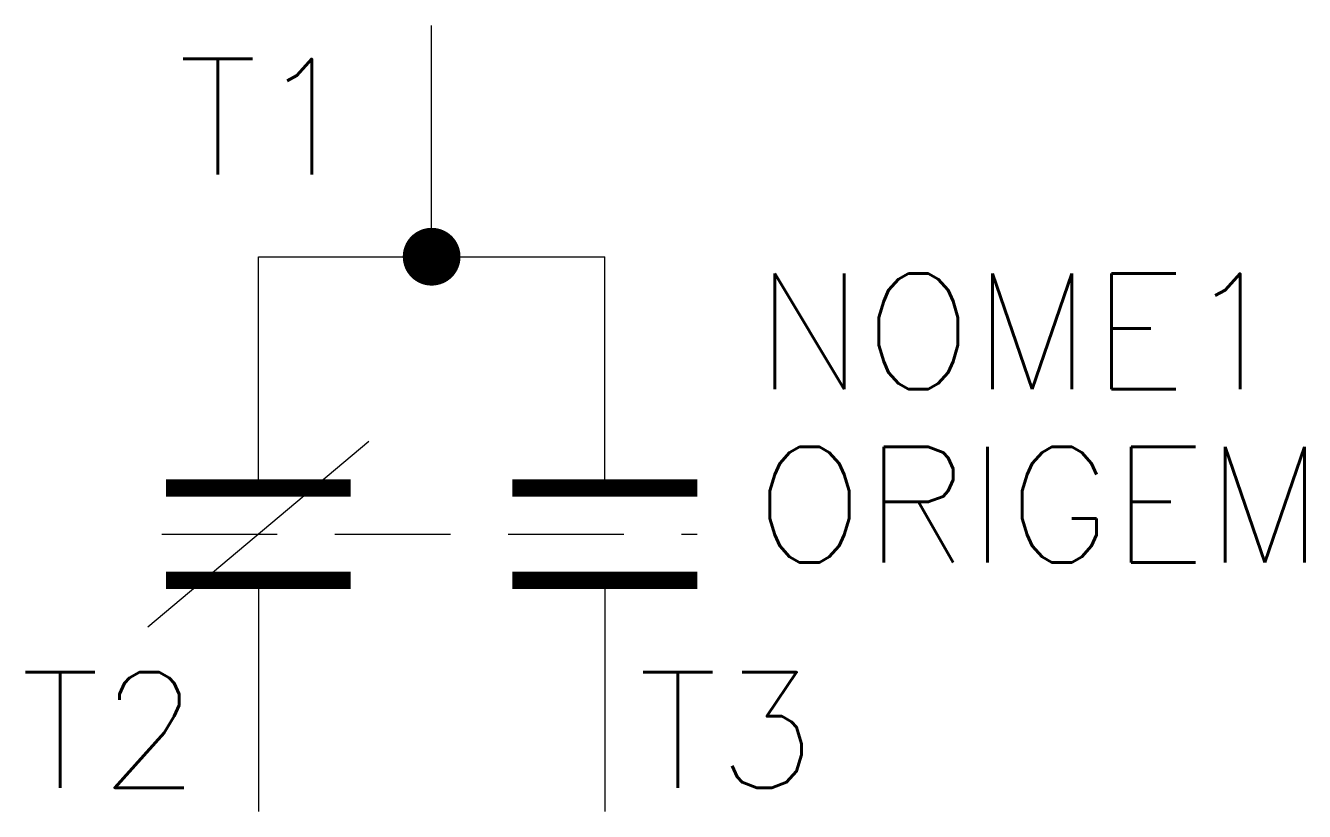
# Model space of a CAD drawing. Header units: millimetres. Extents: x -7 to 15.1, y -13.6 to 0.
import ezdxf
from ezdxf.enums import TextEntityAlignment as Align

# ---------------------------------------------------------------- set-up
doc = ezdxf.new("R2010")
doc.units = ezdxf.units.MM
doc.header["$LTSCALE"] = 2
doc.linetypes.add('DASHED', pattern=[0.75, 0.5, -0.25])
doc.styles.add('ROMANS', font='romans.shx')

# ---------------------------------------------------------------- blocks, each defined once
blk = doc.blocks.new('CON2')
at = {"const_width": 0.5}
blk.add_lwpolyline([(-0.25, 0, 1), (0.25, 0, 1)], format="xyb", close=True, dxfattribs=at)

msp = doc.modelspace()

# ---------------------------------------------------------------- linework, layer by layer
at = {"color": 0}
for p, q in [((0, -4), (0, 0)), ((-3, -4), (3, -4))]:
    msp.add_line(p, q, dxfattribs=at)
for p, q in [((-3, -8), (-3, -4)), ((3, -8), (3, -4)), ((-4.915, -10.407), (-1.085, -7.193)), ((-3, -9.6), (-3, -13.6)), ((3, -9.6), (3, -13.6))]:
    msp.add_line(p, q)
at = {"linetype": 'DASHED', "ltscale": 2}
msp.add_line((-4.674, -8.8), (4.6, -8.8), dxfattribs=at)
at = {"color": 5, "const_width": 0.3}
for points in [[(-1.4, -8), (-4.6, -8)], [(4.6, -8), (1.4, -8)], [(-1.4, -9.6), (-4.6, -9.6)], [(4.6, -9.6), (1.4, -9.6)]]:
    msp.add_lwpolyline(points, dxfattribs=at)

# ---------------------------------------------------------------- block references
at = {"color": 0, "xscale": -1, "rotation": 90}
msp.add_blockref('CON2', (0, -4), dxfattribs=at)

# ---------------------------------------------------------------- texts
at = {"color": 7, "lineweight": -3, "style": 'ROMANS'}
for tag, p in [('T1', (-1.304, -1.576)), ('T2', (-4.032, -12.191))]:
    msp.add_attdef(tag, text='', height=2, dxfattribs=at).set_placement(p, align=Align.MIDDLE_RIGHT)
for tag, text, p in [('NOME1', '', (5.6, -5.291)), ('ORIGEM', 'ORIGEM', (5.6, -8.291))]:
    msp.add_attdef(tag, text=text, height=2, dxfattribs=at).set_placement(p, align=Align.MIDDLE_LEFT)
msp.add_attdef('T3', text='', height=2, dxfattribs=at).set_placement((5.119, -12.191), align=Align.MIDDLE_CENTER)

doc.saveas('drawing.dxf')
